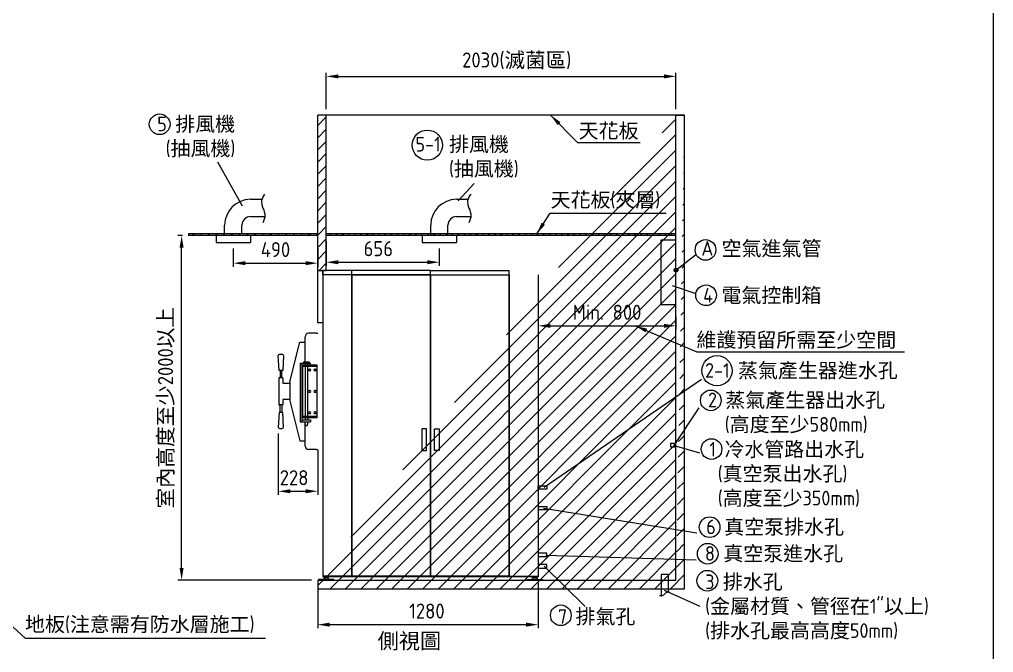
# Model space of a CAD drawing. Header units: millimetres. Extents: x -215875 to -179875, y -18175 to -2215.
# Drawn here: x -185530 to -179875, y -15954 to -12279 of the extents above; entities that cross this region are included whole.
import ezdxf

# ---------------------------------------------------------------- set-up
doc = ezdxf.new("R2010")
doc.units = ezdxf.units.MM
doc.header["$MEASUREMENT"] = 0
doc.linetypes.add('HIDDEN', pattern=[9.525, 6.35, -3.175])
doc.layers.get('0').update_dxf_attribs({"lineweight": 25})
for name, color, linetype, lineweight in [('D', 3, 'Continuous', 13), ('F', 7, 'Continuous', 15), ('H', 2, 'HIDDEN', 15), ('S', 4, 'Continuous', 15)]:
    doc.layers.add(name, color=color, linetype=linetype, lineweight=lineweight)
doc.styles.get("Standard").update_dxf_attribs({"font": 'KAIU.TTF'})
doc.styles.add('STU25', font='isocp2.shx')
doc.dimstyles.new('STU25', dxfattribs={"dimscale": 35, "dimtxt": 2.5, "dimasz": 2, "dimexe": 0.6, "dimexo": 1, "dimgap": 1, "dimtad": 1, "dimdsep": 46, "dimtxsty": 'STU25', "dimcen": 2, "dimazin": 2, "dimtfac": 1, "dimtmove": 0, "dimatfit": 3, "dimfxl": 0, "dimtolj": 1, "dimtzin": 0, "dimarcsym": 0})
doc.dimstyles.new('STU25$7', dxfattribs={"dimscale": 35, "dimtxt": 2.5, "dimasz": 2, "dimexe": 1.25, "dimexo": 0.625, "dimgap": 1, "dimtad": 0, "dimdec": 4, "dimdsep": 46, "dimtxsty": 'STU25', "dimcen": 2.5, "dimazin": 2, "dimtfac": 1, "dimtdec": 4, "dimtmove": 0, "dimatfit": 3, "dimfxl": 0, "dimtolj": 1, "dimtzin": 0, "dimarcsym": 0})

# ---------------------------------------------------------------- blocks, each defined once
blk = doc.blocks.new('*D2')
at = {"layer": 'D', "color": 0, "lineweight": -2}
for p, q in [((-183748.4, -13568.5), (-183748.4, -13709.1)), ((-183092.4, -13607.6), (-183092.4, -13709.1)), ((-183678.4, -13688.1), (-183162.4, -13688.1))]:
    blk.add_line(p, q, dxfattribs=at)
at = {"layer": 'D', "color": 0}
for points in [[(-183678.4, -13676.4), (-183678.4, -13699.8), (-183748.4, -13688.1)], [(-183162.4, -13699.8), (-183162.4, -13676.4), (-183092.4, -13688.1)]]:
    blk.add_solid(points, dxfattribs=at)
at = {"layer": 'Defpoints', "color": 0}
for p in [(-183748.4, -13533.5), (-183092.4, -13572.6), (-183092.4, -13688.1)]:
    blk.add_point(p, dxfattribs=at)
at = {"layer": 'D', "color": 0, "insert": (-183446.4, -13609.3), "char_height": 87.5, "attachment_point": 5, "style": 'STU25'}
blk.add_mtext('\\A1;656', dxfattribs=at)
blk = doc.blocks.new('*D4')
at = {"layer": 'D', "color": 0, "lineweight": -2}
for p, q in [((-184583.4, -13533.5), (-184609.4, -13533.5)), ((-184588.4, -15463.5), (-184588.4, -13603.5)), ((-183833.4, -15533.5), (-184609.4, -15533.5))]:
    blk.add_line(p, q, dxfattribs=at)
at = {"layer": 'D', "color": 0}
for points in [[(-184576.7, -13603.5), (-184600, -13603.5), (-184588.4, -13533.5)], [(-184600, -15463.5), (-184576.7, -15463.5), (-184588.4, -15533.5)]]:
    blk.add_solid(points, dxfattribs=at)
at = {"layer": 'Defpoints', "color": 0}
for p in [(-184588.4, -13533.5), (-184548.4, -13533.5), (-183798.4, -15533.5)]:
    blk.add_point(p, dxfattribs=at)
at = {"layer": 'D', "color": 0, "insert": (-184676.8, -14533.5), "char_height": 87.5, "attachment_point": 5, "rotation": 90, "style": 'STU25'}
blk.add_mtext('\\A1;{\\f標楷體|b0|i0|c136|p65;室內高度至少}2000{\\f標楷體|b0|i0|c136|p65;以上}', dxfattribs=at)
blk = doc.blocks.new('*D8')
at = {"layer": 'D', "color": 0, "lineweight": -2}
for p, q in [((-182518.4, -14005), (-182518.4, -14078.2)), ((-181718.4, -14005), (-181718.4, -14078.2)), ((-182448.4, -14057.2), (-181788.4, -14057.2))]:
    blk.add_line(p, q, dxfattribs=at)
at = {"layer": 'D', "color": 0}
for points in [[(-182448.4, -14045.6), (-182448.4, -14068.9), (-182518.4, -14057.2)], [(-181788.4, -14068.9), (-181788.4, -14045.6), (-181718.4, -14057.2)]]:
    blk.add_solid(points, dxfattribs=at)
at = {"layer": 'Defpoints', "color": 0}
for p in [(-182518.4, -13970), (-181718.4, -13970), (-181718.4, -14057.2)]:
    blk.add_point(p, dxfattribs=at)
at = {"layer": 'D', "color": 0, "insert": (-182118.4, -13978.5), "char_height": 87.5, "attachment_point": 5, "style": 'STU25'}
blk.add_mtext('\\A1;{\\Fisocp2.shx;Min. 800}', dxfattribs=at)
blk = doc.blocks.new('*D9')
at = {"layer": 'D', "color": 0, "lineweight": -2}
for p, q in [((-183748.4, -12798.5), (-183748.4, -12587.9)), ((-183678.4, -12608.9), (-181788.4, -12608.9)), ((-181718.4, -12798.5), (-181718.4, -12587.9))]:
    blk.add_line(p, q, dxfattribs=at)
at = {"layer": 'D', "color": 0}
for points in [[(-183678.4, -12597.2), (-183678.4, -12620.5), (-183748.4, -12608.9)], [(-181788.4, -12620.5), (-181788.4, -12597.2), (-181718.4, -12608.9)]]:
    blk.add_solid(points, dxfattribs=at)
at = {"layer": 'Defpoints', "color": 0}
for p in [(-181718.4, -12608.9), (-183748.4, -12833.5), (-181718.4, -12833.5)]:
    blk.add_point(p, dxfattribs=at)
at = {"layer": 'D', "color": 0, "insert": (-182643, -12518.7), "char_height": 87.5, "attachment_point": 5, "style": 'STU25'}
blk.add_mtext('\\A1;2030({\\f標楷體|b0|i0|c136|p65;滅菌區})', dxfattribs=at)
blk = doc.blocks.new('*D12')
at = {"layer": 'D', "color": 0, "lineweight": -2}
for p, q in [((-182518.4, -15548.5), (-182518.4, -15813.3)), ((-183798.4, -15568.5), (-183798.4, -15813.3)), ((-183728.4, -15792.3), (-182588.4, -15792.3))]:
    blk.add_line(p, q, dxfattribs=at)
at = {"layer": 'D', "color": 0}
for points in [[(-183728.4, -15780.6), (-183728.4, -15804), (-183798.4, -15792.3)], [(-182588.4, -15804), (-182588.4, -15780.6), (-182518.4, -15792.3)]]:
    blk.add_solid(points, dxfattribs=at)
at = {"layer": 'Defpoints', "color": 0}
for p in [(-183798.4, -15533.5), (-182518.4, -15513.5), (-182518.4, -15792.3)]:
    blk.add_point(p, dxfattribs=at)
at = {"layer": 'D', "color": 0, "insert": (-183164.6, -15713.6), "char_height": 87.5, "attachment_point": 5, "style": 'STU25'}
blk.add_mtext('\\A1;1280', dxfattribs=at)
blk = doc.blocks.new('*D15')
at = {"layer": 'D', "color": 0, "lineweight": -2}
for p, q in [((-184288.4, -13607.6), (-184288.4, -13714.5)), ((-183798.4, -13607.6), (-183798.4, -13714.5)), ((-184218.4, -13693.5), (-183868.4, -13693.5))]:
    blk.add_line(p, q, dxfattribs=at)
at = {"layer": 'D', "color": 0}
for points in [[(-184218.4, -13681.9), (-184218.4, -13705.2), (-184288.4, -13693.5)], [(-183868.4, -13705.2), (-183868.4, -13681.9), (-183798.4, -13693.5)]]:
    blk.add_solid(points, dxfattribs=at)
at = {"layer": 'Defpoints', "color": 0}
for p in [(-184288.4, -13572.6), (-183798.4, -13572.6), (-183798.4, -13693.5)]:
    blk.add_point(p, dxfattribs=at)
at = {"layer": 'D', "color": 0, "insert": (-184043.4, -13614.8), "char_height": 87.5, "attachment_point": 5, "style": 'STU25'}
blk.add_mtext('\\A1;490', dxfattribs=at)
blk = doc.blocks.new('*D17')
at = {"layer": 'D', "color": 0, "lineweight": -2}
for p, q in [((-184026.9, -14681.9), (-184026.9, -15038.8)), ((-183798.4, -14777.5), (-183798.4, -15038.8)), ((-183956.9, -15017.8), (-183868.4, -15017.8))]:
    blk.add_line(p, q, dxfattribs=at)
at = {"layer": 'D', "color": 0}
for points in [[(-183956.9, -15006.1), (-183956.9, -15029.5), (-184026.9, -15017.8)], [(-183868.4, -15029.5), (-183868.4, -15006.1), (-183798.4, -15017.8)]]:
    blk.add_solid(points, dxfattribs=at)
at = {"layer": 'Defpoints', "color": 0}
for p in [(-184026.9, -14646.9), (-183798.4, -14742.5), (-183798.4, -15017.8)]:
    blk.add_point(p, dxfattribs=at)
at = {"layer": 'D', "color": 0, "insert": (-183935.3, -14939.1), "char_height": 87.5, "attachment_point": 5, "style": 'STU25'}
blk.add_mtext('\\A1;228', dxfattribs=at)
blk = doc.blocks.new('外箱組面板側面')
for p, q in [((3566.1, -6862.1), (3566.1, -6557.1)), ((3566.1, -6557.1), (3596.1, -6557.1)), ((3596.1, -6557.1), (3596.1, -6862.1)), ((3764.6, -6557.1), (3596.1, -6557.1)), ((3596.1, -6582.1), (3596.1, -6557.1)), ((3764.6, -6582.1), (3764.6, -6557.1)), ((4677.6, -6582.1), (4677.6, -6557.1)), ((3764.6, -6582.1), (3596.1, -6582.1)), ((3596.1, -6862.1), (3566.1, -6862.1))]:
    blk.add_line(p, q)
at = {"color": 0}
for p, q in [((4221.1, -6557.1), (3764.6, -6557.1)), ((3764.6, -6582.1), (3764.6, -6557.1)), ((4221.1, -6557.1), (4677.6, -6557.1)), ((4221.1, -6582.1), (4221.1, -6557.1)), ((4221.1, -6582.1), (4221.1, -6557.1)), ((4221.1, -6582.1), (3764.6, -6582.1)), ((4221.1, -6582.1), (4677.6, -6582.1))]:
    blk.add_line(p, q, dxfattribs=at)

msp = doc.modelspace()

# ---------------------------------------------------------------- hatches: boundary and pattern name
msp.add_hatch(color=256).paths.add_polyline_path([(-181707.681, -13733.459, 1), (-181729.202, -13733.459, 1)])
at = {"layer": 'H', "ltscale": 5}
h = msp.add_hatch(dxfattribs=at)
h.set_pattern_fill('ANSI31', color=256, scale=20, style=0)
h.set_pattern_definition([(45, (47414.927, 3982.83), (-44.90128, 44.90128), [])])
h.paths.add_polyline_path([(-181718.442, -12833.459), (-181668.442, -12833.459)], flags=16)
h.paths.add_polyline_path([(-181718.442, -12833.459), (-181668.442, -12833.459)], flags=16)
h.paths.add_polyline_path([(-181718.442, -12833.459), (-181668.442, -12833.459)], flags=0)
h.paths.add_polyline_path([(-181718.442, -12833.459), (-181668.442, -12833.459)], flags=0)
h.paths.add_polyline_path([(-181718.442, -12833.459), (-181668.442, -12833.459)], flags=0)
h.paths.add_polyline_path([(-181718.442, -12833.459), (-181668.442, -12833.459)], flags=0)
h.paths.add_polyline_path([(-181718.442, -12833.459), (-181668.442, -12833.459)], flags=0)
h.paths.add_polyline_path([(-181718.442, -12833.459), (-181668.442, -12833.459)], flags=0)
h.paths.add_polyline_path([(-181718.442, -12833.459), (-181668.442, -12833.459)], flags=0)
h.paths.add_polyline_path([(-181718.442, -12833.459), (-181668.442, -12833.459)], flags=0)
h.paths.add_polyline_path([(-181718.442, -12833.459), (-181668.442, -12833.459)], flags=0)
h.paths.add_polyline_path([(-181718.442, -12833.459), (-181668.442, -12833.459)], flags=0)
h.paths.add_polyline_path([(-181718.442, -12833.459), (-181668.442, -12833.459)], flags=0)
h.paths.add_polyline_path([(-181718.442, -12833.459), (-181668.442, -12833.459)], flags=0)
h.paths.add_polyline_path([(-181718.442, -12833.459), (-181668.442, -12833.459)], flags=0)
h.paths.add_polyline_path([(-181718.442, -12833.459), (-181668.442, -12833.459)], flags=0)
h.paths.add_polyline_path([(-181718.442, -12833.459), (-181668.442, -12833.459)], flags=0)
h.paths.add_polyline_path([(-181718.442, -12833.459), (-181668.442, -12833.459)], flags=0)
h.paths.add_polyline_path([(-181718.442, -12833.459), (-181668.442, -12833.459)], flags=0)
h.paths.add_polyline_path([(-181718.442, -12833.459), (-181668.442, -12833.459)], flags=0)
edge = h.paths.add_edge_path()
edge.add_line((-181668.442, -15583.459), (-181668.442, -12833.459))
edge.add_line((-181718.442, -15533.459), (-181718.442, -12833.459))
edge.add_line((-183798.442, -15583.459), (-181668.442, -15583.459))
edge.add_line((-183798.442, -15533.459), (-181718.442, -15533.459))
edge.add_line((-183798.442, -15533.459), (-183798.442, -15583.459))
h = msp.add_hatch(dxfattribs=at)
h.set_pattern_fill('ANSI31', color=256, scale=400, style=0)
h.set_pattern_definition([(45, (30741.2, 4786.39), (-35.355339, 35.355339), [])])
h.paths.add_polyline_path([(-183798.442, -13735.459), (-183748.442, -13735.459), (-183748.442, -12833.459), (-183798.442, -12833.459)])
at = {"layer": 'H'}
h = msp.add_hatch(dxfattribs=at)
h.set_pattern_fill('ANSI31', color=256, scale=10, style=0)
h.set_pattern_definition([(45, (30577.687, 5082.47), (-22.4506403, 22.4506403), [])])
h.paths.add_polyline_path([(-183799.172, -13523.459), (-184549.172, -13523.459), (-184549.172, -13533.459), (-183799.172, -13533.459)])
h = msp.add_hatch(dxfattribs=at)
h.set_pattern_fill('ANSI31', color=256, scale=200, style=0)
h.set_pattern_definition([(45, (30741.202, 4786.392), (-17.6776695, 17.6776695), [])])
h.paths.add_polyline_path([(-181718.442, -13523.459), (-183748.442, -13523.459), (-183748.442, -13533.459), (-181718.442, -13533.459)])

# ---------------------------------------------------------------- linework, layer by layer
for p, q in [((-184188.442, -13322.711), (-184122.522, -13322.711)), ((-182992.442, -13322.711), (-182926.522, -13322.711)), ((-184188.442, -13422.711), (-184105.147, -13422.711)), ((-182992.442, -13422.711), (-182909.147, -13422.711)), ((-184338.442, -13523.459), (-184338.442, -13472.711)), ((-184238.442, -13523.459), (-184238.442, -13472.711)), ((-183142.442, -13533.459), (-183142.442, -13472.711)), ((-183042.442, -13533.459), (-183042.442, -13472.711)), ((-184388.442, -13533.459), (-184388.442, -13572.602)), ((-184188.442, -13533.459), (-184188.442, -13572.602)), ((-183192.442, -13533.459), (-183192.442, -13572.602)), ((-182992.442, -13533.459), (-182992.442, -13572.602)), ((-184388.442, -13572.602), (-184188.442, -13572.602)), ((-183192.442, -13572.602), (-182992.442, -13572.602)), ((-183768.442, -13760.459), (-183768.442, -15515.459)), ((-183599.942, -15510.459), (-183599.942, -13760.459)), ((-183598.942, -15510.459), (-183598.942, -13760.459)), ((-183598.942, -13760.459), (-183143.942, -13760.459)), ((-183143.942, -13760.459), (-183143.942, -15510.459)), ((-183142.942, -15510.459), (-183142.942, -13760.459)), ((-183142.942, -13760.459), (-182687.942, -13760.459)), ((-182687.942, -13760.459), (-182687.942, -15510.459)), ((-182686.942, -13760.459), (-182686.942, -15510.459)), ((-182518.442, -13760.459), (-182518.442, -15515.459)), ((-183871.442, -14266.959), (-183871.442, -14120.459)), ((-183807.442, -14100.459), (-183851.442, -14100.459)), ((-183960.642, -14382.959), (-183901.604, -14151.259)), ((-183901.604, -14151.259), (-183871.442, -14151.259)), ((-184022.392, -14315.971), (-184026.892, -14228.971)), ((-183996.892, -14228.971), (-184001.392, -14315.971)), ((-183900.442, -14273.959), (-183900.442, -14613.959)), ((-183900.442, -14273.959), (-183840.942, -14273.959)), ((-183890.442, -14273.959), (-183890.442, -14613.959)), ((-183890.442, -14283.959), (-183840.942, -14283.959)), ((-183890.442, -14283.959), (-183890.442, -14283.959)), ((-183885.942, -14293.959), (-183885.942, -14581.959)), ((-183878.442, -14267.459), (-183877.942, -14266.959)), ((-183878.442, -14273.459), (-183878.442, -14267.459)), ((-183877.942, -14273.959), (-183878.442, -14273.459)), ((-183877.942, -14266.959), (-183848.942, -14266.959)), ((-183848.942, -14273.959), (-183877.942, -14273.959)), ((-183871.442, -14273.959), (-183871.442, -14581.959)), ((-183855.442, -14581.959), (-183855.442, -14273.959)), ((-183855.442, -14581.959), (-183855.442, -14283.959)), ((-183848.942, -14266.959), (-183848.442, -14267.459)), ((-183848.442, -14273.459), (-183848.942, -14273.959)), ((-183848.442, -14267.459), (-183848.442, -14273.459)), ((-183840.942, -14283.959), (-183840.942, -14273.959)), ((-183803.442, -14283.959), (-183803.442, -14591.959)), ((-184023.392, -14360.209), (-184023.392, -14515.709)), ((-184001.392, -14315.971), (-184022.392, -14315.971)), ((-184001.392, -14359.209), (-184022.392, -14359.209)), ((-184016.642, -14315.971), (-184016.642, -14359.209)), ((-184007.142, -14359.209), (-184007.142, -14315.971)), ((-184000.392, -14360.209), (-184000.392, -14390.459)), ((-183842.942, -14308.959), (-183845.942, -14308.959)), ((-183842.942, -14318.959), (-183845.942, -14318.959)), ((-183812.942, -14308.959), (-183815.942, -14308.959)), ((-183812.942, -14318.959), (-183815.942, -14318.959)), ((-184000.392, -14390.459), (-183960.642, -14390.459)), ((-183960.642, -14382.959), (-183960.642, -14492.959)), ((-183842.942, -14432.959), (-183845.942, -14432.959)), ((-183842.942, -14442.959), (-183845.942, -14442.959)), ((-183812.942, -14432.959), (-183815.942, -14432.959)), ((-183812.942, -14442.959), (-183815.942, -14442.959)), ((-184001.392, -14516.709), (-184022.392, -14516.709)), ((-184016.642, -14559.946), (-184016.642, -14516.709)), ((-184007.142, -14516.709), (-184007.142, -14559.946)), ((-183960.642, -14485.459), (-184000.392, -14485.459)), ((-184000.392, -14485.459), (-184000.392, -14515.709)), ((-183960.642, -14492.959), (-183901.604, -14724.659)), ((-184022.392, -14559.946), (-184026.892, -14646.946)), ((-184001.392, -14559.946), (-184022.392, -14559.946)), ((-183996.892, -14646.946), (-184001.392, -14559.946)), ((-183842.942, -14556.959), (-183845.942, -14556.959)), ((-183842.942, -14566.959), (-183845.942, -14566.959)), ((-183812.942, -14556.959), (-183815.942, -14556.959)), ((-183812.942, -14566.959), (-183815.942, -14566.959)), ((-183900.442, -14613.959), (-183840.942, -14613.959)), ((-183890.442, -14603.959), (-183840.942, -14603.959)), ((-183890.442, -14603.959), (-183890.442, -14603.959)), ((-183890.442, -14603.959), (-183890.442, -14603.959)), ((-183871.442, -14591.959), (-183871.442, -14603.959)), ((-183871.442, -14755.459), (-183871.442, -14613.959)), ((-183871.442, -14625.959), (-183869.442, -14635.959)), ((-183869.442, -14635.959), (-183857.442, -14635.959)), ((-183857.442, -14635.959), (-183855.442, -14625.959)), ((-183855.442, -14603.959), (-183855.442, -14591.959)), ((-183803.442, -14591.959), (-183855.442, -14591.959)), ((-183855.442, -14625.959), (-183855.442, -14613.959)), ((-183840.942, -14603.959), (-183840.942, -14613.959)), ((-183901.604, -14724.659), (-183871.442, -14724.659)), ((-181750.817, -14738.926), (-181718.442, -14738.926)), ((-181750.817, -14738.926), (-181750.817, -14758.926)), ((-183807.442, -14775.459), (-183851.442, -14775.459)), ((-181750.817, -14758.926), (-181718.442, -14758.926)), ((-182518.442, -15006.573), (-182518.442, -14986.573)), ((-182518.442, -14986.573), (-182468.442, -14986.573)), ((-182468.442, -15006.573), (-182518.442, -15006.573)), ((-182468.442, -14986.573), (-182468.442, -15006.573)), ((-182518.442, -15106.573), (-182468.442, -15106.573)), ((-182468.442, -15126.573), (-182518.442, -15126.573)), ((-182468.442, -15106.573), (-182468.442, -15126.573)), ((-182468.442, -15377.573), (-182518.442, -15377.573)), ((-182468.442, -15397.573), (-182468.442, -15377.573)), ((-182518.442, -15397.573), (-182468.442, -15397.573)), ((-182468.442, -15443.459), (-182518.442, -15443.459)), ((-182518.442, -15463.459), (-182468.442, -15463.459)), ((-182468.442, -15463.459), (-182468.442, -15443.459)), ((-183703.942, -15530.459), (-183792.942, -15530.459)), ((-183792.942, -15530.459), (-183792.942, -15533.459)), ((-183792.942, -15533.459), (-183703.942, -15533.459)), ((-183599.942, -15510.459), (-183768.442, -15510.459)), ((-182518.442, -15515.459), (-183768.442, -15515.459)), ((-183761.721, -15527.178), (-183765.001, -15530.459)), ((-183761.721, -15520.459), (-183761.721, -15530.459)), ((-183735.163, -15520.459), (-183761.721, -15520.459)), ((-183756.342, -15515.459), (-183756.342, -15520.459)), ((-183740.542, -15520.459), (-183740.542, -15515.459)), ((-183735.163, -15530.459), (-183735.163, -15520.459)), ((-183735.163, -15527.178), (-183731.882, -15530.459)), ((-183703.942, -15533.459), (-183703.942, -15530.459)), ((-183143.942, -15510.459), (-183598.942, -15510.459)), ((-182687.942, -15510.459), (-183142.942, -15510.459)), ((-182687.942, -15510.459), (-182518.442, -15510.459)), ((-182582.942, -15533.459), (-182582.942, -15530.459)), ((-182582.942, -15530.459), (-182493.942, -15530.459)), ((-182493.942, -15533.459), (-182582.942, -15533.459)), ((-182551.721, -15527.178), (-182555.001, -15530.459)), ((-182551.721, -15530.459), (-182551.721, -15520.459)), ((-182551.721, -15520.459), (-182525.163, -15520.459)), ((-182546.342, -15520.459), (-182546.342, -15515.459)), ((-182530.542, -15515.459), (-182530.542, -15520.459)), ((-182525.163, -15520.459), (-182525.163, -15530.459)), ((-182525.163, -15527.178), (-182521.882, -15530.459)), ((-182493.942, -15530.459), (-182493.942, -15533.459)), ((-181763.442, -15501.084), (-181803.442, -15501.084)), ((-181803.442, -15501.084), (-181803.442, -15624.341)), ((-181763.442, -15501.084), (-181763.442, -15602.508))]:
    msp.add_line(p, q)
msp.add_lwpolyline([(-181718.442, -13559.589), (-181806.027, -13559.589), (-181806.027, -13933.459), (-181718.442, -13933.459)])
for points in [[(-183803.442, -14283.959), (-183803.442, -14293.959), (-183885.942, -14293.959), (-183885.942, -14283.959)], [(-183803.442, -14581.959), (-183803.442, -14591.959), (-183885.942, -14591.959), (-183885.942, -14581.959)], [(-183192.942, -14780.459), (-183165.942, -14780.459), (-183165.942, -14655.459), (-183192.942, -14655.459)], [(-183093.942, -14780.459), (-183120.942, -14780.459), (-183120.942, -14655.459), (-183093.942, -14655.459)]]:
    msp.add_lwpolyline(points, close=True)
msp.add_circle((-181718.442, -13733.459), 10.761)
for centre, radius, start, end in [((-184188.442, -13472.711), 150, 90, 180), ((-182992.442, -13472.711), 150, 90, 180), ((-184188.442, -13472.711), 50, 90, 180), ((-182992.442, -13472.711), 50, 90, 180), ((-183851.442, -14120.459), 20, 90, 180), ((-183807.442, -14120.459), 20, 63.256316, 90), ((-184021.885, -14228.971), 5.007, 101.352885, 180), ((-184011.892, -14278.744), 55.773, 78.647115, 101.352885), ((-184001.898, -14228.971), 5.007, 354.078128, 78.647115), ((-184022.392, -14360.209), 1, 90, 180), ((-184001.392, -14360.209), 1, 0, 90), ((-183845.942, -14313.959), 5, 90, 270), ((-183842.942, -14313.959), 5, 270, 90), ((-183815.942, -14313.959), 5, 90, 270), ((-183812.942, -14313.959), 5, 270, 90), ((-183845.942, -14437.959), 5, 90, 270), ((-183842.942, -14437.959), 5, 270, 90), ((-183815.942, -14437.959), 5, 90, 270), ((-183812.942, -14437.959), 5, 270, 90), ((-184022.392, -14515.709), 1, 180, 270), ((-184001.392, -14515.709), 1, 270, 0), ((-183845.942, -14561.959), 5, 90, 270), ((-183842.942, -14561.959), 5, 270, 90), ((-183815.942, -14561.959), 5, 90, 270), ((-183812.942, -14561.959), 5, 270, 90), ((-184021.885, -14646.946), 5.007, 180, 258.647115), ((-184011.892, -14597.174), 55.773, 258.647115, 281.352885), ((-184001.898, -14646.946), 5.007, 281.352885, 5.921872), ((-183851.442, -14755.459), 20, 180, 270), ((-183807.442, -14755.459), 20, 270, 296.743684)]:
    msp.add_arc(centre, radius, start, end)
at = {"layer": 'D'}
for p, q in [((-184235.73, -13363.294), (-184378.566, -13107.45)), ((-182982.091, -13330.662), (-182889.022, -13231.099)), ((-181718.442, -13733.459), (-181604.362, -13645.125)), ((-181740.875, -13823.778), (-181609.161, -13867.098)), ((-182484.302, -14994.989), (-181571.078, -14367.419)), ((-181729.178, -14752.6), (-181583.673, -14533.702)), ((-181729.178, -14752.6), (-181581.429, -14794.695)), ((-182487.88, -15115.315), (-181597.115, -15258.612)), ((-182474.496, -15388.062), (-181601.851, -15415.436)), ((-182482.958, -15453.075), (-182245.534, -15687.313)), ((-181786.972, -15592.288), (-181580.232, -15684.304))]:
    msp.add_line(p, q, dxfattribs=at)
for centre, radius in [((-184715.725, -12887.204), 60), ((-183161.903, -13008.013), 87.5), ((-181547.005, -13616.804), 60), ((-181543.58, -13879.839), 60), ((-181480.271, -14317.909), 87.5), ((-181516.149, -14489.956), 60), ((-181511.992, -14772.696), 60), ((-181522.829, -15226.205), 60), ((-181534.273, -15380.674), 60), ((-181536.325, -15537.342), 60), ((-182386.746, -15738.192), 60)]:
    msp.add_circle(centre, radius, dxfattribs=at)
for points in [[(-184106.207, -13293.134), (-184124.469, -13331.038), (-184104.802, -13417.376), (-184117.445, -13459.492)], [(-182910.207, -13293.134), (-182928.469, -13331.038), (-182908.802, -13417.376), (-182921.445, -13459.492)], [(-181814.105, -15623.201), (-181795.777, -15623.201), (-181769.371, -15603.332), (-181754.149, -15603.332)]]:
    msp.add_spline(points, degree=3, dxfattribs=at)
at = {"layer": 'F', "color": 6}
msp.add_lwpolyline([(-193059.911, -8904.879), (-193059.911, -18174.879), (-179874.911, -18174.879), (-179874.911, -8904.879)], close=True, dxfattribs=at)
msp.add_lwpolyline([(-193059.911, -8904.879), (-193059.911, -18174.879), (-179874.911, -18174.879), (-179874.911, -8904.879)], close=True, dxfattribs=at)
at = {"layer": 'H'}
msp.add_line((-183798.442, -13735.459), (-183748.442, -13735.459), dxfattribs=at)
at = {"layer": 'S'}
for p, q in [((-181718.442, -12833.459), (-183798.442, -12833.459)), ((-183798.442, -13735.459), (-183798.442, -12833.459)), ((-183748.442, -13735.459), (-183748.442, -12833.459)), ((-181718.442, -15533.459), (-181718.442, -12833.459)), ((-181668.442, -12833.459), (-181718.442, -12833.459)), ((-181718.442, -12833.459), (-181668.442, -12833.459)), ((-181668.442, -15583.459), (-181668.442, -12833.459)), ((-184548.442, -13523.459), (-184548.442, -13533.459)), ((-183798.442, -13523.459), (-184548.442, -13523.459)), ((-183798.442, -13533.459), (-184548.442, -13533.459)), ((-183798.442, -13533.459), (-183798.442, -13523.459)), ((-181718.442, -13523.459), (-183748.442, -13523.459)), ((-181718.442, -13533.459), (-183748.442, -13533.459)), ((-181718.442, -13534.074), (-181718.442, -13523.459)), ((-183798.442, -15533.459), (-181718.442, -15533.459)), ((-183798.442, -15533.459), (-183798.442, -15583.459)), ((-183798.442, -15583.459), (-181668.442, -15583.459))]:
    msp.add_line(p, q, dxfattribs=at)

# ---------------------------------------------------------------- block references
msp.add_blockref('外箱組面板側面', (-187364.535, -7178.335))

# ---------------------------------------------------------------- texts
at = {"layer": 'D', "attachment_point": 1}
for s, insert, char_height in [('{\\Fisocp2.shx;\\C3;5 \\f標楷體|b0|i0|c136|p65;排風機\\P\\Fisocp2.shx; (\\f標楷體|b0|i0|c136|p65;抽風機\\Fisocp2.shx;)}', (-184729.738, -12842.644), 85), ('{\\C3;天花板 }', (-182283.634, -12882.076), 85), ('{\\Fisocp2.shx;\\C3;5-1 \\f標楷體|b0|i0|c136|p65;排風機\\P\\Fisocp2.shx;    (\\f標楷體|b0|i0|c136|p65;抽風機\\Fisocp2.shx;)}', (-183230.421, -12960.558), 85), ('{\\C3;天花板\\Fisocp2.shx;(\\f標楷體|b0|i0|c136|p65;夾層\\Fisocp2.shx;)}', (-182446.547, -13283.042), 85), ('{\\Fisocp2.shx;\\C3;A \\f標楷體|b0|i0|c136|p65;空氣進氣管}', (-181570.725, -13565.142), 85), ('{\\Fisocp2.shx;\\C3;4 \\f標楷體|b0|i0|c136|p65;電氣控制箱}', (-181560.477, -13837.196), 85), ('{\\C3;維護預留所需至少空間}', (-181599.411, -14096.192), 85), ('{\\Fisocp3.shx;\\C3;2\\Fisocp2.shx;-1\\Fisocp3.shx; \\f標楷體|b0|i0|c136|p65;蒸氣產生器進水孔}', (-181549.309, -14273.839), 85), ('{\\Fisocp2.shx;\\C3;6 \\f標楷體|b0|i0|c136|p65;真空泵排水孔}', (-181542.636, -15182.136), 85), ('{\\Fisocp2.shx;\\C3;8 \\f標楷體|b0|i0|c136|p65;真空泵進水孔}', (-181549.968, -15336.553), 85), ('{\\Fisocp2.shx;\\C3;7 \\f標楷體|b0|i0|c136|p65;排氣孔}', (-182403.641, -15702.536), 85), ('{\\C3;地板\\Fisocp2.shx;(\\f標楷體|b0|i0|c136|p65;注意需有防水層施工\\Fisocp2.shx;)}', (-185497.424, -15747.487), 85), ('{\\C11;側視圖}', (-183450.256, -15841.873), 90)]:
    msp.add_mtext(s, dxfattribs=dict(at, insert=insert, char_height=char_height))
at = {"layer": 'D', "char_height": 85, "attachment_point": 1, "style": 'STU25'}
for s, insert in [('2 {\\f標楷體|b0|i0|c136|p65;蒸氣產生器出水孔\\P}  ({\\f標楷體|b0|i0|c136|p65;高度至少}580mm)', (-181532.531, -14445.208)), ('1 {\\f標楷體|b0|i0|c136|p65;冷水管路出水孔\\P} ({\\f標楷體|b0|i0|c136|p65;真空泵出水孔})\\P ({\\f標楷體|b0|i0|c136|p65;高度至少}350mm)', (-181524.443, -14731.556)), ('3 {\\f標楷體|b0|i0|c136|p65;排水孔\\P}({\\f標楷體|b0|i0|c136|p65;金屬材質、管徑在}1"{\\f標楷體|b0|i0|c136|p65;以上})\\P({\\f標楷體|b0|i0|c136|p65;排水孔最高高度}50mm)', (-181548.776, -15500.948))]:
    msp.add_mtext(s, dxfattribs=dict(at, insert=insert))

# ---------------------------------------------------------------- dimensions: what is measured, and where the dimension line sits
at = {"layer": 'D'}
for base, p1, p2, text, picture, middle in [((-181718.442, -12608.858), (-183748.442, -12833.459), (-181718.442, -12833.459), '<>({\\f標楷體|b0|i0|c136|p65;滅菌區})', '*D9', (-182643.005, -12608.858)), ((-181718.442, -14057.232), (-182518.442, -13969.994), (-181718.442, -13969.994), '{\\Fisocp2.shx;Min. <>}', '*D8', (-182118.442, -14057.232))]:
    dim = msp.add_linear_dim(base=base, p1=p1, p2=p2, text=text, dimstyle='STU25', dxfattribs=at)
    dim.commit()
    dim.dimension.update_dxf_attribs({"geometry": picture, "text_midpoint": middle, "dimtype": 160})
dim = msp.add_linear_dim(base=(-184588.359, -13533.459), p1=(-183798.442, -15533.459), p2=(-184548.442, -13533.459), angle=90, text='{\\f標楷體|b0|i0|c136|p65;室內高度至少}<>{\\f標楷體|b0|i0|c136|p65;以上}', dimstyle='STU25', dxfattribs=at)
dim.commit()
dim.dimension.update_dxf_attribs({"geometry": '*D4', "text_midpoint": (-184588.359, -14533.459), "dimtype": 160})
for base, p1, p2, picture, middle in [((-183798.442, -13693.521), (-184288.442, -13572.602), (-183798.442, -13572.602), '*D15', (-184043.442, -13693.521)), ((-183092.442, -13688.099), (-183748.442, -13533.459), (-183092.442, -13572.602), '*D2', (-183446.442, -13688.099)), ((-182518.442, -15792.315), (-183798.442, -15533.459), (-182518.442, -15513.459), '*D12', (-183164.592, -15792.315))]:
    dim = msp.add_linear_dim(base=base, p1=p1, p2=p2, dimstyle='STU25', dxfattribs=at)
    dim.commit()
    dim.dimension.update_dxf_attribs({"geometry": picture, "text_midpoint": middle, "dimtype": 160})
dim = msp.add_linear_dim(base=(-183798.442, -15017.812), p1=(-184026.892, -14646.946), p2=(-183798.442, -14742.459), dimstyle='STU25', override={"dimdec": 0}, dxfattribs=at)
dim.commit()
dim.dimension.update_dxf_attribs({"geometry": '*D17', "text_midpoint": (-183935.317, -15017.812), "dimtype": 160})

# ---------------------------------------------------------------- leaders
for points in [[(-182446.319, -12833.459), (-182289.854, -12992.471), (-181925.386, -12992.471)], [(-182526.306, -13523.459), (-182448.629, -13402.601), (-181775.811, -13402.601)], [(-181954.738, -14057.232), (-181598.039, -14208.944), (-180391.787, -14208.944)], [(-185865.833, -15533.459), (-185496.736, -15870.367), (-184102.044, -15870.367)]]:
    msp.add_leader(points, dimstyle='STU25$7', override={"dimgap": 1, "dimtad": 0}, dxfattribs=at)

doc.saveas('drawing.dxf')
